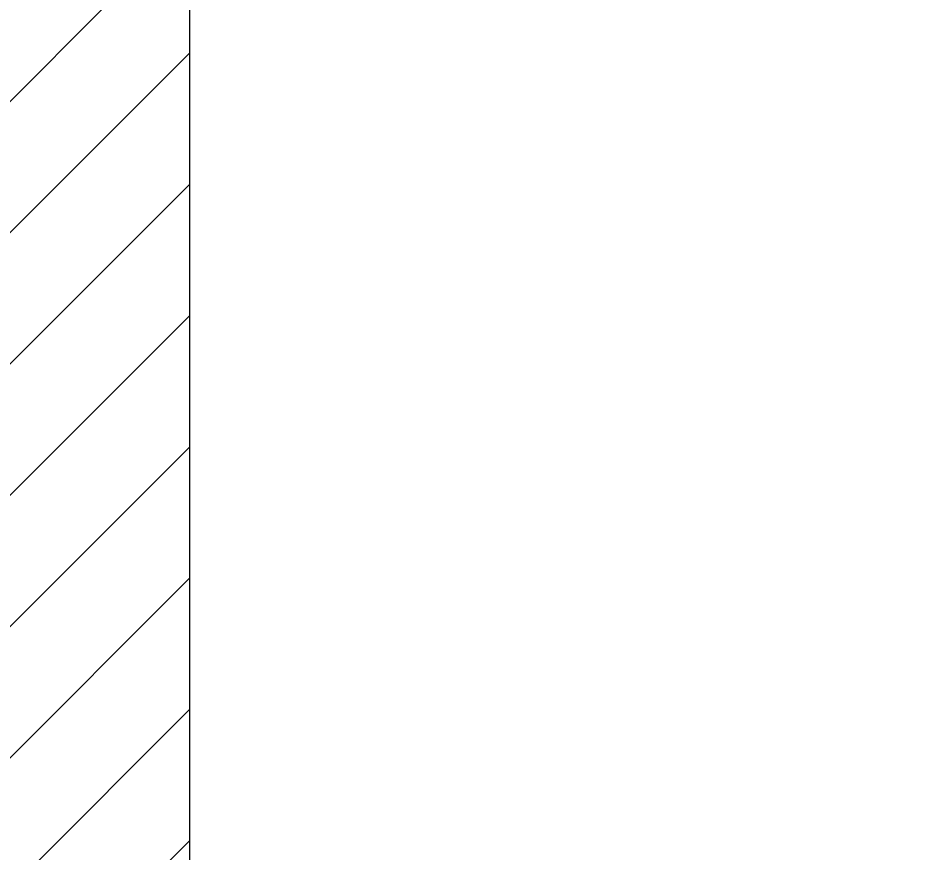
# Model space of a CAD drawing. Header units: millimetres. Extents: x -96603 to 124772, y -7961 to 34801.
# Drawn here: x 7144 to 7743, y 4097 to 4659 of the extents above; entities that cross this region are included whole.
import ezdxf

# ---------------------------------------------------------------- set-up
doc = ezdxf.new("R2010")
doc.units = ezdxf.units.MM
doc.layers.get('0').update_dxf_attribs({"lineweight": 15})
doc.layers.add('D', color=3, linetype='Continuous', lineweight=13)
doc.styles.add('STU25', font='isocp2.shx')
doc.dimstyles.new('STU25', dxfattribs={"dimscale": 50, "dimtxt": 2.5, "dimasz": 2, "dimexe": 0.6, "dimexo": 1, "dimgap": 1, "dimtad": 1, "dimdsep": 46, "dimtxsty": 'STU25', "dimcen": 2, "dimazin": 2, "dimtfac": 1, "dimtmove": 0, "dimatfit": 3, "dimfxl": 0, "dimtolj": 1, "dimtzin": 0, "dimarcsym": 0})

# ---------------------------------------------------------------- blocks, each defined once
blk = doc.blocks.new('*D5')
at = {"layer": 'D', "color": 0, "lineweight": -2}
for p, q in [((7209.42, 5647.45), (6198.08, 5647.45)), ((6228.08, 5547.45), (6228.08, 3677.45)), ((6409.42, 3577.45), (6198.08, 3577.45))]:
    blk.add_line(p, q, dxfattribs=at)
at = {"layer": 'D', "color": 0}
for points in [[(6244.75, 5547.45), (6211.42, 5547.45), (6228.08, 5647.45)], [(6211.42, 3677.45), (6244.75, 3677.45), (6228.08, 3577.45)]]:
    blk.add_solid(points, dxfattribs=at)
at = {"layer": 'Defpoints', "color": 0}
for p in [(7259.42, 5647.45), (6228.08, 3577.45), (6459.42, 3577.45)]:
    blk.add_point(p, dxfattribs=at)
at = {"layer": 'D', "color": 0, "insert": (6115.58, 4612.45), "char_height": 125, "attachment_point": 5, "rotation": 90, "style": 'STU25'}
blk.add_mtext('\\A1;2070', dxfattribs=at)

msp = doc.modelspace()

# ---------------------------------------------------------------- hatches: boundary and pattern name
at = {"layer": 'D'}
h = msp.add_hatch(dxfattribs=at)
h.set_pattern_fill('ANSI31', color=256, scale=500, style=0)
h.set_pattern_definition([(45, (366965.024, 11141.1), (-44.194174, 44.194174), [])])
h.paths.add_polyline_path([(6459.421, 6837.447), (9799.421, 6837.447), (9799.421, 5364.382), (9130.205, 5364.382), (9130.205, 3577.447), (8999.421, 3577.447), (8999.421, 3607.447), (8999.421, 3907.447), (8999.421, 5657.447), (7839.421, 5657.447), (7259.421, 5657.447), (7259.421, 3607.447), (7259.421, 3577.447), (7128.636, 3577.447), (7128.636, 5364.382), (6459.421, 5364.382)])

# ---------------------------------------------------------------- linework, layer by layer
msp.add_line((7259.421, 3597.447), (7259.421, 5647.447))

# ---------------------------------------------------------------- dimensions: what is measured, and where the dimension line sits
dim = msp.add_linear_dim(base=(6228.082, 3577.447), p1=(7259.421, 5647.447), p2=(6459.421, 3577.447), angle=90, dimstyle='STU25', dxfattribs=at)
dim.commit()
dim.dimension.update_dxf_attribs({"geometry": '*D5', "text_midpoint": (6228.082, 4612.447), "dimtype": 160})

doc.saveas('drawing.dxf')
